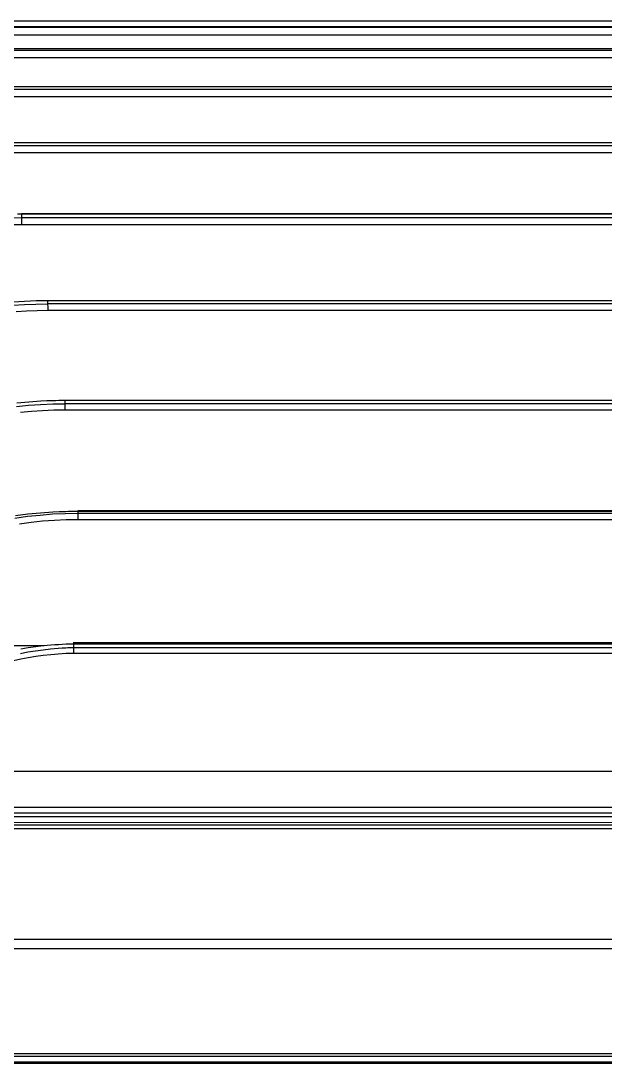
# Model space of a CAD drawing. Header units: millimetres. Extents: x 1291 to 5660, y 748 to 2981.
# Drawn here: x 1380.9 to 1448.4, y 2420.5 to 2541.1 of the extents above; entities that cross this region are included whole.
import ezdxf

# ---------------------------------------------------------------- set-up
doc = ezdxf.new("R2010")
doc.units = ezdxf.units.MM

msp = doc.modelspace()

# ---------------------------------------------------------------- linework, layer by layer
for points in [[(1372.48, 2541.11), (2274.45, 2541.11)], [(2273.45, 2540.44), (1373.48, 2540.44)], [(2272.95, 2540.34), (1373.98, 2540.34)], [(2272.95, 2539.44), (1373.98, 2539.44)], [(1373.48, 2537.93), (2273.44, 2537.93)], [(1373.98, 2537.73), (2272.95, 2537.73)], [(2272.95, 2536.83), (1373.98, 2536.83)], [(2271.84, 2533.49), (1375.09, 2533.49)], [(1375.48, 2533.2), (2271.45, 2533.2)], [(2271.45, 2532.32), (1375.48, 2532.32)], [(1377.42, 2527.05), (2269.51, 2527.05)], [(1377.42, 2526.68), (2269.51, 2526.68)], [(2268.95, 2525.83), (1377.98, 2525.83), (1377.98, 2527.08)], [(2265.95, 2518.8), (1380.98, 2518.8), (1380.98, 2517.53), (1379.87, 2517.52)], [(2266.4, 2518.77), (1380.52, 2518.77)], [(1379.75, 2518.33), (1380.98, 2518.35), (2265.95, 2518.35)], [(2265.95, 2517.53), (1380.98, 2517.53)], [(1379.98, 2508.21), (1381.31, 2508.3), (1382.64, 2508.35), (1383.99, 2508.37)], [(1380, 2508.62), (1381.33, 2508.7), (1381.99, 2508.73), (1382.65, 2508.75), (1382.99, 2508.76), (1383.48, 2508.76), (1383.65, 2508.77), (2263.47, 2508.77)], [(1383.98, 2508.77), (1383.99, 2507.59), (1382.77, 2507.57), (1381.55, 2507.53), (1380.34, 2507.46)], [(2265.76, 2508.31), (2264.46, 2508.35), (2263.15, 2508.37), (1383.98, 2508.37)], [(2265.75, 2507.52), (2264.45, 2507.57), (2263.15, 2507.59), (1383.99, 2507.59)], [(2261.73, 2497.18), (1385.29, 2497.18), (1384.94, 2497.17), (1384.59, 2497.16), (1383.89, 2497.14), (1383.2, 2497.11), (1381.81, 2497.02), (1380.42, 2496.9)], [(1385.98, 2497.18), (1385.99, 2496.09), (1384.69, 2496.07), (1383.39, 2496.02), (1382.12, 2495.94), (1380.83, 2495.81)], [(1380.38, 2496.51), (1381.78, 2496.65), (1383.17, 2496.75), (1384.58, 2496.81), (1385.99, 2496.83)], [(2265.75, 2496.61), (2264.6, 2496.71), (2263.45, 2496.78), (2262.3, 2496.81), (2261.14, 2496.83), (1385.98, 2496.83)], [(2265.76, 2495.87), (2264.61, 2495.97), (2263.46, 2496.03), (2262.3, 2496.08), (2261.14, 2496.09), (1385.99, 2496.09)], [(2259.64, 2484.11), (1387.48, 2484.11), (1386.02, 2484.09), (1384.56, 2484.03), (1383.11, 2483.91), (1381.66, 2483.76), (1380.21, 2483.55)], [(2260.03, 2484.35), (1387.12, 2484.35), (1386.94, 2484.34), (1386.76, 2484.34), (1386.4, 2484.34), (1386.04, 2484.32), (1385.32, 2484.3), (1384.6, 2484.27), (1383.15, 2484.17), (1381.71, 2484.04), (1380.28, 2483.87)], [(2259.64, 2484.44), (1387.49, 2484.44), (1387.48, 2483.4), (1386.13, 2483.39), (1384.77, 2483.32), (1383.41, 2483.23), (1382.07, 2483.09), (1380.72, 2482.91)], [(2265.75, 2483), (2264.24, 2483.18), (2262.71, 2483.3), (2261.18, 2483.38), (2259.64, 2483.4), (1387.48, 2483.4)], [(1383.6, 2468.83), (1352.55, 2468.83), (1352.54, 2462), (1352.55, 2461.87), (1352.56, 2461.52)], [(1386.99, 2469.16), (1386.98, 2467.94), (1386.54, 2467.94), (1386.1, 2467.92), (1385.66, 2467.9), (1385.22, 2467.87), (1384.35, 2467.79), (1383.48, 2467.69), (1382.62, 2467.57), (1381.75, 2467.43), (1380.9, 2467.27), (1380.04, 2467.1)], [(1380.84, 2467.95), (1381.71, 2468.11), (1382.57, 2468.25), (1383.45, 2468.37), (1384.32, 2468.47), (1385.2, 2468.55), (1385.65, 2468.58), (1386.09, 2468.6), (1386.31, 2468.61), (1386.54, 2468.62), (2260.51, 2468.62)], [(1380.88, 2468.47), (1381.75, 2468.61), (1382.62, 2468.73), (1383.48, 2468.84), (1383.92, 2468.88), (1384.36, 2468.92), (1384.8, 2468.96), (1385.23, 2468.99), (1385.67, 2469.01), (1386.11, 2469.03), (1386.32, 2469.03), (1386.54, 2469.04), (2260.5, 2469.04)], [(2260.2, 2469.16), (1386.93, 2469.16)], [(2260.14, 2469.16), (2260.14, 2467.94), (1386.98, 2467.94)], [(1356.57, 2454.33), (1356.75, 2454.33), (1356.95, 2454.32), (1357.15, 2454.32), (1357.35, 2454.32), (1358.87, 2454.32), (1358.91, 2454.31), (2287.81, 2454.31)], [(1354.2, 2450.24), (1354.26, 2450.24), (1354.46, 2450.22), (1354.65, 2450.21), (1354.72, 2450.2), (1354.79, 2450.2), (1354.86, 2450.2), (1354.99, 2450.19), (1355.06, 2450.19), (1355.19, 2450.18), (1355.39, 2450.18), (1355.46, 2450.17), (1355.66, 2450.17), (1355.73, 2450.16), (1356.35, 2450.15), (1356.42, 2450.14), (2291.41, 2450.17), (2291.45, 2450.17), (2291.78, 2450.18)], [(1356.12, 2449.5), (2290.81, 2449.5)], [(1356.56, 2449.08), (2290.37, 2449.08)], [(1355.87, 2448.1), (2291, 2448.1)], [(2290.82, 2447.66), (1356.36, 2447.66)], [(1356.51, 2448.41), (2290.56, 2448.4)], [(1344.82, 2434.88), (1499.62, 2434.88)], [(1347.96, 2433.8), (2299.21, 2433.8)], [(1338.06, 2421.65), (2309.1, 2421.65)], [(2308.4, 2421.33), (1338.76, 2421.33)], [(1338.47, 2420.54), (2308.46, 2420.54)], [(1338.71, 2420.69), (2308.46, 2420.69)]]:
    msp.add_lwpolyline(points)

doc.saveas('drawing.dxf')
